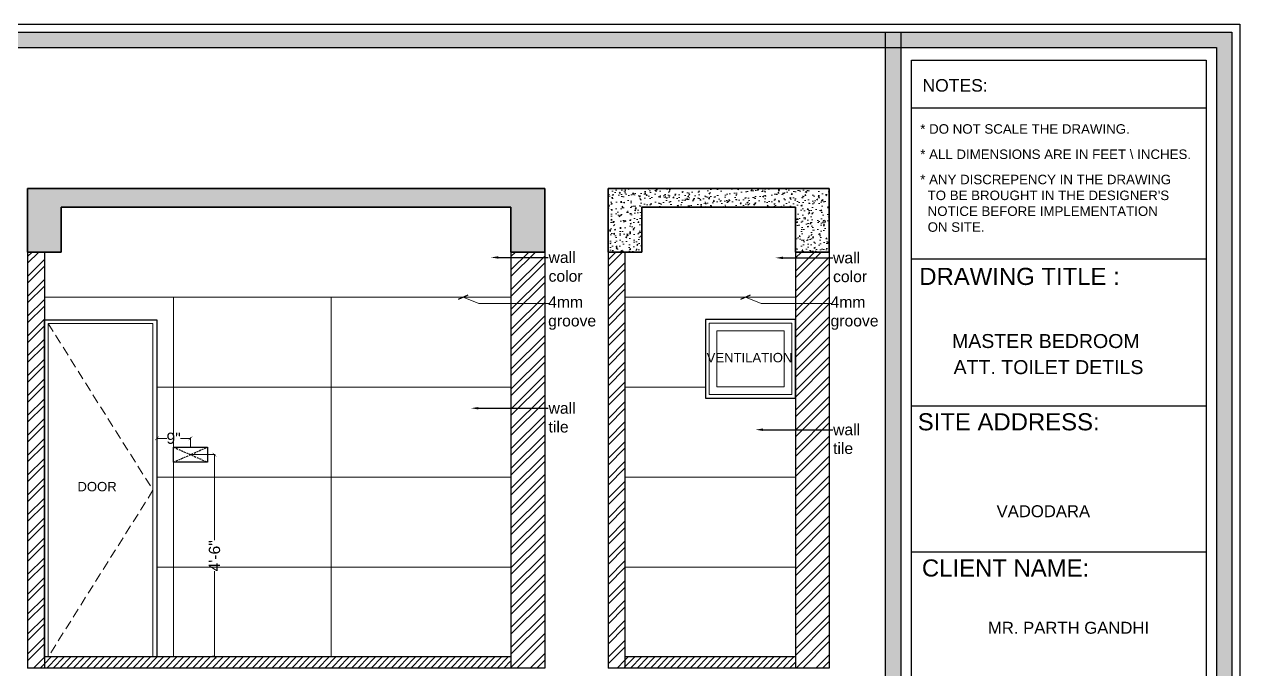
# Model space of a CAD drawing. Header units: millimetres. Extents: x 56222 to 3066687, y -650199 to -121287.
# Drawn here: x 156083.4 to 156407.7, y -181070.3 to -180898 of the extents above; entities that cross this region are included whole.
import ezdxf
from ezdxf import colors
from ezdxf.entities.mleader import LeaderData, LeaderLine
from ezdxf.enums import TextEntityAlignment as Align
from ezdxf.math import Vec2, Vec3

# ---------------------------------------------------------------- set-up
doc = ezdxf.new("R2010")
doc.units = ezdxf.units.MM
doc.header["$MEASUREMENT"] = 0
doc.header["$PDMODE"] = 35
for name, pattern in [('( Dashed )', [0.75, 0.5, -0.25]), ('DASHED', [0.75, 0.5, -0.25]), ('DASHED2', [0.375, 0.25, -0.125])]:
    doc.linetypes.add(name, pattern=pattern)
doc.layers.get('Defpoints').update_dxf_attribs({"color": 220})
for name, color, linetype, lineweight in [('dim05', 1, 'Continuous', 13), ('ele.text', 183, 'Continuous', 5), ('ELEC-wires', 1, 'DASHED2', 13), ('Flooring', 253, 'Continuous', 30), ('LABALLING', 1, 'Continuous', 25), ('NAME PLATE', 7, 'Continuous', 25), ('TILE', 14, 'Continuous', 9), ('wall', 7, 'Continuous', 30)]:
    doc.layers.add(name, color=color, linetype=linetype, lineweight=lineweight)
doc.layers.add('hatch', color=253, linetype='Continuous', lineweight=0, transparency=0.4)
doc.styles.add('Aerial', font='arial.ttf')
doc.styles.add('Arial', font='arial.ttf')
doc.styles.get("Standard").update_dxf_attribs({"font": 'arial.ttf', "height": 6})
doc.styles.add('The Thakors 3 inches', font='arial.ttf', dxfattribs={"height": 3})
doc.dimstyles.new('NEW ', dxfattribs={"dimtxt": 3, "dimasz": 2, "dimexe": 1, "dimexo": 1, "dimgap": 0.089996, "dimtad": 0, "dimtoh": 1, "dimzin": 3, "dimdsep": 46, "dimlunit": 4, "dimtxsty": 'Aerial', "dimblk": 'OBLIQUE', "dimcen": 0.089996, "dimdle": 1, "dimclrd": 252, "dimclre": 252, "dimclrt": 7, "dimadec": 0, "dimazin": 1, "dimtfac": 1, "dimtdec": 0, "dimtofl": 0, "dimtmove": 1, "dimatfit": 3, "dimldrblk": 'OBLIQUE', "dimfxl": 1, "dimtolj": 1, "dimtzin": 0, "dimlwd": 5, "dimlwe": 5, "dimarcsym": 0})
doc.dimstyles.new('The Thakors 3 inches', dxfattribs={"dimtxt": 3, "dimasz": 1, "dimexe": 0.179993, "dimexo": 0.0625, "dimgap": 0.089996, "dimtad": 0, "dimzin": 0, "dimdsep": 46, "dimlunit": 4, "dimtxsty": 'The Thakors 3 inches', "dimblk": 'ARCHTICK', "dimcen": 0.089996, "dimclrd": 256, "dimclre": 252, "dimclrt": 256, "dimadec": 0, "dimazin": 0, "dimtfac": 0.799988, "dimtofl": 0, "dimtmove": 1, "dimatfit": 3, "dimfxl": 1, "dimtolj": 1, "dimtzin": 0, "dimlwd": -1, "dimlwe": 13, "dimarcsym": 0})

# ---------------------------------------------------------------- blocks, each defined once
blk = doc.blocks.new('LAYOUT FILE')
at = {"layer": 'NAME PLATE', "true_color": 0xd39e00}
h = blk.add_hatch(color=42, dxfattribs=at)
h.paths.add_polyline_path([(3346889.83, -513806.18), (3346889.83, -514260.7), (3347535.56, -514260.7), (3347535.56, -513806.18)])
h.paths.add_polyline_path([(3346894.36, -513810.71), (3347531.03, -513810.71), (3347531.03, -514256.17), (3346894.36, -514256.17)], flags=16)
blk.add_hatch(color=42, dxfattribs=at).paths.add_polyline_path([(3347433.6, -514256.17), (3347438.13, -514256.17), (3347438.13, -513806.18), (3347433.6, -513806.18)])
at = {"layer": 'NAME PLATE', "color": 42, "true_color": 0xd39e00}
for p, q in [((3347527.96, -513828.55), (3347441.2, -513828.55)), ((3347527.96, -513872.99), (3347441.2, -513872.99)), ((3347527.96, -513916.26), (3347441.2, -513916.26)), ((3347527.96, -513959.27), (3347441.2, -513959.27))]:
    blk.add_line(p, q, dxfattribs=at)
for points in [[(3346887.56, -513803.91), (3347537.83, -513803.91), (3347537.83, -514262.96), (3346887.56, -514262.96)], [(3346889.83, -513806.18), (3347535.56, -513806.18), (3347535.56, -514260.7), (3346889.83, -514260.7)], [(3347433.6, -514256.17), (3347433.6, -513806.18), (3347438.13, -513806.18), (3347438.13, -514256.17)], [(3346894.36, -513810.71), (3347531.03, -513810.71), (3347531.03, -514256.17), (3346894.36, -514256.17)], [(3347441.2, -514252.44), (3347441.2, -513814.44), (3347527.96, -513814.44), (3347527.96, -514252.44)]]:
    blk.add_lwpolyline(points, close=True, dxfattribs=at)
at = {"layer": 'NAME PLATE', "style": 'Arial'}
for s, height, p in [('NOTES:', 3.699, (3347454.07, -513823.73)), ('DRAWING TITLE : ', 5.0338, (3347474.01, -513880.61)), ('SITE ADDRESS:', 5.0338, (3347469.85, -513923.39)), ('CLIENT NAME:', 5.0338, (3347468.93, -513966.4))]:
    blk.add_text(s, height=height, dxfattribs=at).set_placement(p, align=Align.CENTER)
at = {"layer": 'NAME PLATE', "char_height": 2.7974, "width": 108.0765, "attachment_point": 1, "style": 'Arial'}
for s, insert in [('* DO NOT SCALE THE DRAWING.', (3347443.82, -513833.31, 0)), ('* ALL DIMENSIONS ARE IN FEET \\\\ INCHES.', (3347443.82, -513840.75, 0)), ("* ANY DISCREPENCY IN THE DRAWING \\P  TO BE BROUGHT IN THE DESIGNER'S\\P  NOTICE BEFORE IMPLEMENTATION \\P  ON SITE.", (3347443.82, -513848.18, 0))]:
    blk.add_mtext(s, dxfattribs=dict(at, insert=insert))
blk = doc.blocks.new('df sfs')
at = {"color": 242, "linetype": 'DASHED', "true_color": 0xcd2027}
for p, q in [((3320578.93, -510272.87, 0), (3320574.94, -510263.86, 0)), ((3320574.94, -510272.87, 0), (3320578.93, -510263.86, 0))]:
    blk.add_line(p, q, dxfattribs=at)
at = {"layer": 'ELEC-wires', "color": 5, "linetype": 'ByBlock', "lineweight": 30, "ltscale": 4, "elevation": 0}
blk.add_lwpolyline([(3320574.94, -510263.86), (3320574.94, -510272.87), (3320578.93, -510272.87), (3320578.93, -510263.86)], close=True, dxfattribs=at)
blk = doc.blocks.new('_ArchTick')
at = {"color": 0, "linetype": 'ByBlock', "const_width": 0.15}
blk.add_lwpolyline([(-0.5, -0.5), (0.5, 0.5)], dxfattribs=at)
blk = doc.blocks.new('*D558')
at = {"layer": 'Defpoints', "color": 0, "lineweight": 25, "transparency": 16777216}
for p in [(156127.7, -181012.88), (156127.7, -181066.88), (156134.12, -181066.88)]:
    blk.add_point(p, dxfattribs=at)
at = {"layer": 'dim05', "color": 252, "lineweight": 13, "transparency": 16777216}
for p, q in [((156127.76, -181012.88), (156134.3, -181012.88)), ((156127.76, -181066.88), (156134.3, -181066.88))]:
    blk.add_line(p, q, dxfattribs=at)
at = {"layer": 'dim05', "color": 152, "transparency": 16777216}
for p, q in [((156134.12, -181012.88), (156134.12, -181035.74)), ((156134.12, -181066.88), (156134.12, -181044.02))]:
    blk.add_line(p, q, dxfattribs=at)
for p, rotation in [((156134.12, -181012.88), 90), ((156134.12, -181066.88), 270)]:
    blk.add_blockref('_ArchTick', p, dxfattribs=dict(at, rotation=rotation))
at = {"layer": 'dim05', "lineweight": 35, "transparency": 16777216, "insert": (156134.12, -181039.88), "char_height": 3, "attachment_point": 5, "rotation": 90, "style": 'The Thakors 3 inches'}
blk.add_mtext('\\A1;4\'-6"', dxfattribs=at)
blk = doc.blocks.new('*D559')
at = {"layer": 'Defpoints', "color": 0, "lineweight": 25, "transparency": 16777216}
for p in [(156118.7, -181008.53), (156118.7, -181010.89), (156127.7, -181010.89)]:
    blk.add_point(p, dxfattribs=at)
at = {"layer": 'dim05', "color": 252, "lineweight": 13, "transparency": 16777216}
for p, q in [((156118.7, -181010.82), (156118.7, -181008.35)), ((156127.7, -181010.82), (156127.7, -181008.35))]:
    blk.add_line(p, q, dxfattribs=at)
at = {"layer": 'dim05', "color": 152, "transparency": 16777216}
for p, q in [((156118.7, -181008.53), (156121.38, -181008.53)), ((156127.7, -181008.53), (156125.01, -181008.53))]:
    blk.add_line(p, q, dxfattribs=at)
at = {"layer": 'dim05', "color": 152, "transparency": 16777216, "rotation": 180}
blk.add_blockref('_ArchTick', (156118.7, -181008.53), dxfattribs=at)
at = {"layer": 'dim05', "color": 152, "transparency": 16777216}
blk.add_blockref('_ArchTick', (156127.7, -181008.53), dxfattribs=at)
at = {"layer": 'dim05', "lineweight": 35, "transparency": 16777216, "insert": (156123.2, -181008.53), "char_height": 3, "attachment_point": 5, "style": 'The Thakors 3 inches'}
blk.add_mtext('\\A1;9"', dxfattribs=at)
blk = doc.blocks.new('_Oblique')
at = {"layer": 'wall', "color": 0, "lineweight": -2}
blk.add_line((-0.5, -0.5), (0.5, 0.5), dxfattribs=at)

msp = doc.modelspace()

# ---------------------------------------------------------------- hatches: boundary and pattern name
at = {"layer": 'hatch'}
h = msp.add_hatch(dxfattribs=at)
h.set_pattern_fill('AR-CONC', color=256, scale=0.5)
h.set_pattern_definition([(50, (-3165289.7148, 329560.7812), (3.586300913, -0.313760675), [0.375, -4.125]), (355, (-3165289.7148, 329560.781), (-0.693756668, 3.7609606685), [0.3, -3.3]), (100.45144446, (-3165289.416, 329560.755), (2.8925442336, 3.447199955), [0.31870096, -3.50571056]), (46.1842, (-3165289.715, 329561.781), (5.3362066534, -0.827596404), [0.5625, -6.1875]), (96.63563549, (-3165289.27, 329561.712), (4.673309728, 4.870593004), [0.47805171, -5.2585688]), (351.18416399, (-3165289.715, 329561.781), (4.673309725, 4.870593001), [0.45, -4.950000005]), (21, (-3165289.2148, 329561.5312), (2.9845352606, -2.0130944533), [0.375, -4.125]), (326, (-3165289.2148, 329561.531), (1.2165766596, 3.6257502252), [0.3, -3.3]), (71.45144474, (-3165288.966, 329561.3634), (4.2011118836, 1.612655764), [0.31870095, -3.50571056]), (37.5, (-3165289.7148, 329560.7812), (0.0607992766, 1.66446926916), [0, -3.26, 0, -3.35, 0, -3.3125]), (7.5, (-3165289.7148, 329560.7812), (1.3153476872, 1.9720585594), [0, -1.91, 0, -3.185, 0, -1.2625]), (327.5, (-3165290.8298, 329560.7812), (2.66911218086, -0.11277435867), [0, -1.25, 0, -3.9, 0, -5.175]), (317.5, (-3165291.3298, 329560.7812), (2.9159308467, 0.5005249117), [0, -1.625, 0, -2.59, 0, -3.675])])
h.paths.add_polyline_path([(156093.196, -180958.818), (156084.201, -180958.818), (156084.201, -180941.818), (156222.238, -180941.818), (156222.238, -180958.818), (156213.238, -180958.818), (156213.238, -180946.818), (156093.196, -180946.818)])
h = msp.add_hatch(dxfattribs=at)
h.set_pattern_fill('AR-CONC', color=256, scale=0.5)
h.set_pattern_definition([(50, (-3165340.723, 329560.7812), (3.586300913, -0.313760675), [0.375, -4.125]), (355, (-3165340.723, 329560.781), (-0.693756668, 3.7609606685), [0.3, -3.3]), (100.45144446, (-3165340.4242, 329560.755), (2.8925442336, 3.447199955), [0.31870096, -3.50571056]), (46.1842, (-3165340.723, 329561.781), (5.3362066534, -0.827596404), [0.5625, -6.1875]), (96.63563549, (-3165340.2784, 329561.712), (4.673309728, 4.870593004), [0.47805171, -5.2585688]), (351.18416399, (-3165340.723, 329561.781), (4.673309725, 4.870593001), [0.45, -4.950000005]), (21, (-3165340.223, 329561.5312), (2.9845352606, -2.0130944533), [0.375, -4.125]), (326, (-3165340.223, 329561.531), (1.2165766596, 3.6257502252), [0.3, -3.3]), (71.45144474, (-3165339.9743, 329561.3634), (4.2011118836, 1.612655764), [0.31870095, -3.50571056]), (37.5, (-3165340.723, 329560.7812), (0.0607992766, 1.66446926916), [0, -3.26, 0, -3.35, 0, -3.3125]), (7.5, (-3165340.723, 329560.7812), (1.3153476872, 1.9720585594), [0, -1.91, 0, -3.185, 0, -1.2625]), (327.5, (-3165341.838, 329560.7812), (2.66911218086, -0.11277435867), [0, -1.25, 0, -3.9, 0, -5.175]), (317.5, (-3165342.338, 329560.7812), (2.9159308467, 0.5005249117), [0, -1.625, 0, -2.59, 0, -3.675])])
h.paths.add_polyline_path([(156248.171, -180958.818), (156239.167, -180958.818), (156239.167, -180941.818), (156298.168, -180941.818), (156298.168, -180958.818), (156289.167, -180958.818), (156289.167, -180946.818), (156248.171, -180946.818)])
at = {"layer": 'hatch', "ltscale": 10}
h = msp.add_hatch(dxfattribs=at)
h.set_pattern_fill('ANSI32', color=256, scale=10, style=0)
h.set_pattern_definition([(45, (-3165289.7148, 329560.781), (-2.6516504294, 2.6516504294), []), (45, (-3165287.947, 329560.781), (-2.6516504294, 2.6516504294), [])])
h.paths.add_polyline_path([(156084.201, -180958.818), (156088.696, -180958.818), (156088.696, -181069.818), (156084.201, -181069.818)])
h.paths.add_polyline_path([(156213.238, -180958.818), (156222.238, -180958.818), (156222.238, -180970.881), (156213.238, -180970.881)])
h.paths.add_polyline_path([(156213.238, -180970.881), (156222.238, -180970.881), (156222.238, -181069.818), (156213.238, -181069.818)])
h = msp.add_hatch(dxfattribs=at)
h.set_pattern_fill('ANSI32', color=256, scale=10, style=0)
h.set_pattern_definition([(45, (-3165340.723, 329560.781), (-2.6516504294, 2.6516504294), []), (45, (-3165338.9553, 329560.781), (-2.6516504294, 2.6516504294), [])])
h.paths.add_polyline_path([(156239.167, -180958.818), (156243.671, -180958.818), (156243.671, -181069.818), (156239.167, -181069.818)])
h.paths.add_polyline_path([(156289.167, -180958.818), (156298.168, -180958.818), (156298.168, -181069.818), (156289.167, -181069.818)])
at = {"layer": 'hatch'}
h = msp.add_hatch(dxfattribs=at)
h.set_pattern_fill('ANSI31', color=256, scale=10)
h.set_pattern_definition([(45, (-3165289.7148, 329560.7812), (-0.8838834765, 0.8838834765), [])])
h.paths.add_polyline_path([(156088.696, -181066.881), (156213.238, -181066.881), (156213.238, -181069.818), (156088.696, -181069.818)])
h = msp.add_hatch(dxfattribs=at)
h.set_pattern_fill('ANSI31', color=256, scale=10)
h.set_pattern_definition([(45, (-3165340.723, 329560.7812), (-0.8838834765, 0.8838834765), [])])
h.paths.add_polyline_path([(156243.671, -181066.881), (156289.167, -181066.881), (156289.167, -181069.818), (156243.671, -181069.818)])

# ---------------------------------------------------------------- linework, layer by layer
at = {"layer": 'dim05', "color": 1, "lineweight": 35}
for p, q in [((156222.238, -180941.818, -0.153), (156084.201, -180941.818, -0.153)), ((156084.201, -180958.818, -0.115), (156084.201, -180941.818, -0.153)), ((156222.238, -180958.818, -0.153), (156222.238, -180941.818, -0.153)), ((156298.168, -180941.818, -0.101), (156239.167, -180941.818, -0.101)), ((156239.167, -180941.818, -0.101), (156239.167, -180958.818, -0.103)), ((156298.168, -180958.818, -0.101), (156298.168, -180941.818, -0.101)), ((156093.201, -180958.818, -0.115), (156093.201, -180946.818, -0.115)), ((156093.201, -180946.818, -0.115), (156213.238, -180946.818, -0.115)), ((156213.238, -180946.818, -0.115), (156213.238, -180958.818, -0.152)), ((156248.167, -180958.818, -0.103), (156248.167, -180946.818, -0.103)), ((156248.167, -180946.818, -0.103), (156289.167, -180946.818, -0.103)), ((156289.167, -180958.818, -0.103), (156289.167, -180946.818, -0.103)), ((156084.201, -180958.818, -0.115), (156093.201, -180958.818, -0.115)), ((156213.238, -180958.818, -0.152), (156222.238, -180958.818, -0.153)), ((156239.167, -180958.818, -0.103), (156248.167, -180958.818, -0.103)), ((156289.167, -180958.818, -0.103), (156298.168, -180958.818, -0.101))]:
    msp.add_line(p, q, dxfattribs=at)
at = {"layer": 'Flooring', "ltscale": 4}
for p, q in [((156213.238, -181066.881, 0.139), (156088.696, -181066.881, 0.139)), ((156289.167, -181066.881, 0.139), (156243.671, -181066.881, 0.139))]:
    msp.add_line(p, q, dxfattribs=at)
at = {"layer": 'TILE', "lineweight": 9}
for p, q in [((156088.696, -180970.881, 0.139), (156213.238, -180970.881, 0.139)), ((156123.196, -180970.881, -0.139), (156123.196, -181066.881, -0.139)), ((156165.238, -180970.881, -0.152), (156165.238, -181066.881, -0.152)), ((156243.671, -180970.881, 0.139), (156289.167, -180970.881, 0.139)), ((156118.696, -180994.881, 0.139), (156213.238, -180994.881, 0.139)), ((156243.671, -180994.881, 0.139), (156265.167, -180994.881, 0.139)), ((156118.696, -181018.881, 0.139), (156213.238, -181018.881, 0.139)), ((156243.671, -181018.881, 0.139), (156289.167, -181018.881, 0.139)), ((156118.696, -181042.881, 0.139), (156213.238, -181042.881, 0.139)), ((156243.671, -181042.881, 0.139), (156289.167, -181042.881, 0.139))]:
    msp.add_line(p, q, dxfattribs=at)
at = {"layer": 'wall', "lineweight": 30}
for p, q in [((156084.201, -180958.818, -0.115), (156084.201, -181069.818, -0.115)), ((156088.696, -180958.818, -0.139), (156088.696, -181069.818, -0.139)), ((156213.238, -180958.818, -0.152), (156213.238, -181069.818, -0.152)), ((156222.238, -180958.818, -0.153), (156222.238, -181069.818, -0.153)), ((156239.167, -180958.818, -0.103), (156239.167, -181069.818, -0.103)), ((156243.671, -180958.818, -0.152), (156243.671, -181069.818, -0.152)), ((156289.167, -180958.818, -0.103), (156289.167, -181069.818, -0.103)), ((156298.168, -180958.818, -0.101), (156298.168, -181069.818, -0.101)), ((156222.238, -181069.818, 0.139), (156084.201, -181069.818, 0.139)), ((156298.168, -181069.818, 0.139), (156239.167, -181069.818, 0.139))]:
    msp.add_line(p, q, dxfattribs=at)
at = {"layer": 'wall', "color": 252, "linetype": '( Dashed )', "lineweight": 9, "ltscale": 5, "true_color": 0x939598}
for p, q in [((156089.696, -180977.865, 0.139), (156117.696, -181022.373, 0.139)), ((156117.696, -181022.373, 0.139), (156089.696, -181066.881, 0.139))]:
    msp.add_line(p, q, dxfattribs=at)
at = {"layer": 'wall', "lineweight": 30, "elevation": 0.139}
msp.add_lwpolyline([(156088.696, -181066.881), (156088.696, -180976.865), (156118.696, -180976.865), (156118.696, -181066.881)], dxfattribs=at)
at = {"layer": 'wall', "color": 18, "lineweight": 9, "true_color": 0x000000, "elevation": 0.139}
msp.add_lwpolyline([(156089.696, -181066.881), (156089.696, -180977.865), (156117.696, -180977.865), (156117.696, -181066.881)], dxfattribs=at)
at = {"layer": 'wall', "lineweight": 30, "elevation": 0.139}
msp.add_lwpolyline([(156289.167, -180976.818), (156265.167, -180976.818), (156265.167, -180997.818), (156289.167, -180997.818)], close=True, dxfattribs=at)
at = {"layer": 'wall', "lineweight": 0, "elevation": 0.139}
for points in [[(156288.167, -180977.818), (156266.167, -180977.818), (156266.167, -180996.818), (156288.167, -180996.818)], [(156286.167, -180979.818), (156268.167, -180979.818), (156268.167, -180994.818), (156286.167, -180994.818)]]:
    msp.add_lwpolyline(points, close=True, dxfattribs=at)

# ---------------------------------------------------------------- block references
at = {"color": 1, "lineweight": 35, "xscale": -1, "rotation": 270.0397831342225}
msp.add_blockref('df sfs', (668701.573, -3501234.712, 0.139), dxfattribs=at)
at = {"layer": 'NAME PLATE', "lineweight": 0, "xscale": 0.9069073140357496, "yscale": 0.9069073140357496, "zscale": 0.9069073140357496}
msp.add_blockref('LAYOUT FILE', (-2879498.81, 285074.484, 0.139), dxfattribs=at)

# ---------------------------------------------------------------- texts
at = {"layer": 'ele.text', "ltscale": 10, "char_height": 2.5, "width": 40.74345, "attachment_point": 3}
for s, insert in [('\\A1;\\pxqc;VENTILATION', (156297.284, -180985.731, -3181491789.724)), ('\\A1;\\pxqc;DOOR', (156123.139, -181020.161, -3181491789.724))]:
    msp.add_mtext(s, dxfattribs=dict(at, insert=insert))
at = {"layer": 'LABALLING', "lineweight": 5, "ltscale": 4, "char_height": 3, "width": 13.5779, "attachment_point": 1}
for insert in [(156223.161, -180970.66, 0.139), (156298.53, -180970.66, 0.139)]:
    msp.add_mtext('4mm groove ', dxfattribs=dict(at, insert=insert))
at = {"layer": 'NAME PLATE', "style": 'Arial'}
for s, height, p in [('MASTER BEDROOM ', 3.7302, (156356.71, -180984.427, 0.139)), ('ATT. TOILET DETILS', 3.7302, (156356.71, -180991.389, 0.139)), ('VADODARA', 3.1847, (156355.331, -181029.571, 0.139)), ('MR. PARTH GANDHI', 3.18469, (156362.051, -181060.675, 0.139))]:
    msp.add_text(s, height=height, dxfattribs=at).set_placement(p, align=Align.CENTER)

# ---------------------------------------------------------------- dimensions: what is measured, and where the dimension line sits
at = {"layer": 'dim05', "color": 1, "lineweight": 35}
dim = msp.add_linear_dim(base=(156118.696, -181008.531, 0.139), p1=(156127.696, -181010.887, 0.139), p2=(156118.696, -181010.887, 0.139), dimstyle='The Thakors 3 inches', override={"dimtxt": 32, "dimdec": 0, "dimclrd": 152}, dxfattribs=at)
dim.commit()
dim.dimension.update_dxf_attribs({"geometry": '*D559', "text_midpoint": (156123.196, -181008.531, 0.139)})
dim = msp.add_linear_dim(base=(156134.116, -181066.881, 0.139), p1=(156127.698, -181012.88, 0.139), p2=(156127.698, -181066.881, 0.139), angle=90, dimstyle='The Thakors 3 inches', override={"dimtxt": 32, "dimdec": 0, "dimclrd": 152}, dxfattribs=at)
dim.commit()
dim.dimension.update_dxf_attribs({"geometry": '*D558', "text_midpoint": (156134.116, -181039.881, 0.139)})

# ---------------------------------------------------------------- leaders
at = {"layer": 'LABALLING', "lineweight": 5, "ltscale": 2}
for points in [[(156200.441, -180970.881, 0.139), (156204.69, -180972.531, 0.139), (156223.323, -180972.531, 0.139)], [(156275.811, -180970.881, 0.139), (156280.059, -180972.531, 0.139), (156298.693, -180972.531, 0.139)]]:
    msp.add_leader(points, dimstyle='NEW ', override={"dimexe": 7, "dimexo": 7, "dimclrd": 1, "dimfxl": 200, "dimfxlon": 1, "dimarcsym": 2}, dxfattribs=at)
at = {"layer": 'LABALLING', "lineweight": 5, "ltscale": 4}
ml = msp.add_multileader_mtext('Standard', dxfattribs=at)
ml.set_content('wall \\Pcolor', color=256)
ml.set_leader_properties()
ml.build(insert=Vec2(0, 0))
ml.multileader.update_dxf_attribs({"dogleg_length": 0.36, "arrow_head_size": 2})
ctx = ml.context
ctx.base_point, ctx.char_height, ctx.arrow_head_size, ctx.landing_gap_size, ctx.plane_origin = Vec3(156223.182, -180960.263, 0.094), 3, 2, 0.09, Vec3(156188.032, -180960.263, 0.094)
notes = []
notes.append((ctx, [(0, (1, 1, 0), (156222.822, -180960.263, 0.094), (1, 0), 0.36, [(0, [(156207.89, -180960.263, 0.094)], 0, [])])]))
ctx.mtext.insert, ctx.mtext.flow_direction = Vec3(156223.272, -180958.735, 0.094), 5
ml = msp.add_multileader_mtext('Standard', dxfattribs=at)
ml.set_content('wall \\Pcolor', color=256)
ml.set_leader_properties()
ml.build(insert=Vec2(0, 0))
ml.multileader.update_dxf_attribs({"dogleg_length": 0.36, "arrow_head_size": 2})
ctx = ml.context
ctx.base_point, ctx.char_height, ctx.arrow_head_size, ctx.landing_gap_size, ctx.plane_origin = Vec3(156299.112, -180960.368, 0.145), 3, 2, 0.09, Vec3(156263.962, -180960.368, 0.145)
notes.append((ctx, [(0, (1, 1, 0), (156298.752, -180960.368, 0.145), (1, 0), 0.36, [(0, [(156283.82, -180960.368, 0.145)], 0, [])])]))
ctx.mtext.insert, ctx.mtext.flow_direction = Vec3(156299.202, -180958.84, 0.145), 5
ml = msp.add_multileader_mtext('Standard', dxfattribs=at)
ml.set_content('wall \\Ptile', color=256)
ml.set_leader_properties()
ml.build(insert=Vec2(0, 0))
ml.multileader.update_dxf_attribs({"dogleg_length": 0.36, "arrow_head_size": 2})
ctx = ml.context
ctx.base_point, ctx.char_height, ctx.arrow_head_size, ctx.landing_gap_size, ctx.plane_origin = Vec3(156223.182, -181000.498, 0.094), 3, 2, 0.09, Vec3(156188.25, -181000.498, 0.094)
notes.append((ctx, [(0, (1, 1, 0), (156222.668, -181000.498, 0.094), (1, 0), 0.514, [(0, [(156202.568, -181000.498, 0.094)], 0, [])])]))
ctx.mtext.insert, ctx.mtext.flow_direction = Vec3(156223.272, -180998.97, 0.094), 5
ml = msp.add_multileader_mtext('Standard', dxfattribs=at)
ml.set_content('wall \\Ptile', color=256)
ml.set_leader_properties()
ml.build(insert=Vec2(0, 0))
ml.multileader.update_dxf_attribs({"dogleg_length": 0.36, "arrow_head_size": 2})
ctx = ml.context
ctx.base_point, ctx.char_height, ctx.arrow_head_size, ctx.landing_gap_size, ctx.plane_origin = Vec3(156299.112, -181006.227, 0.145), 3, 2, 0.09, Vec3(156264.18, -181006.227, 0.145)
notes.append((ctx, [(0, (1, 1, 0), (156298.603, -181006.227, 0.145), (1, 0), 0.509, [(0, [(156278.498, -181006.227, 0.145)], 0, [])])]))
ctx.mtext.insert, ctx.mtext.flow_direction = Vec3(156299.202, -181004.699, 0.145), 5
for ctx, leaders in notes:
    for number, flags, end, landing, length, lines in leaders:
        leader = LeaderData()
        leader.index, (leader.has_last_leader_line, leader.has_dogleg_vector, leader.attachment_direction) = number, flags
        leader.last_leader_point, leader.dogleg_vector, leader.dogleg_length = Vec3(end), Vec3(landing), length
        for number, points, colour, breaks in lines:
            line = LeaderLine()
            line.index, line.vertices, line.color, line.breaks = number, Vec3.list(points), colors.encode_raw_color(colour), breaks
            leader.lines.append(line)
        ctx.leaders.append(leader)

doc.saveas('drawing.dxf')
